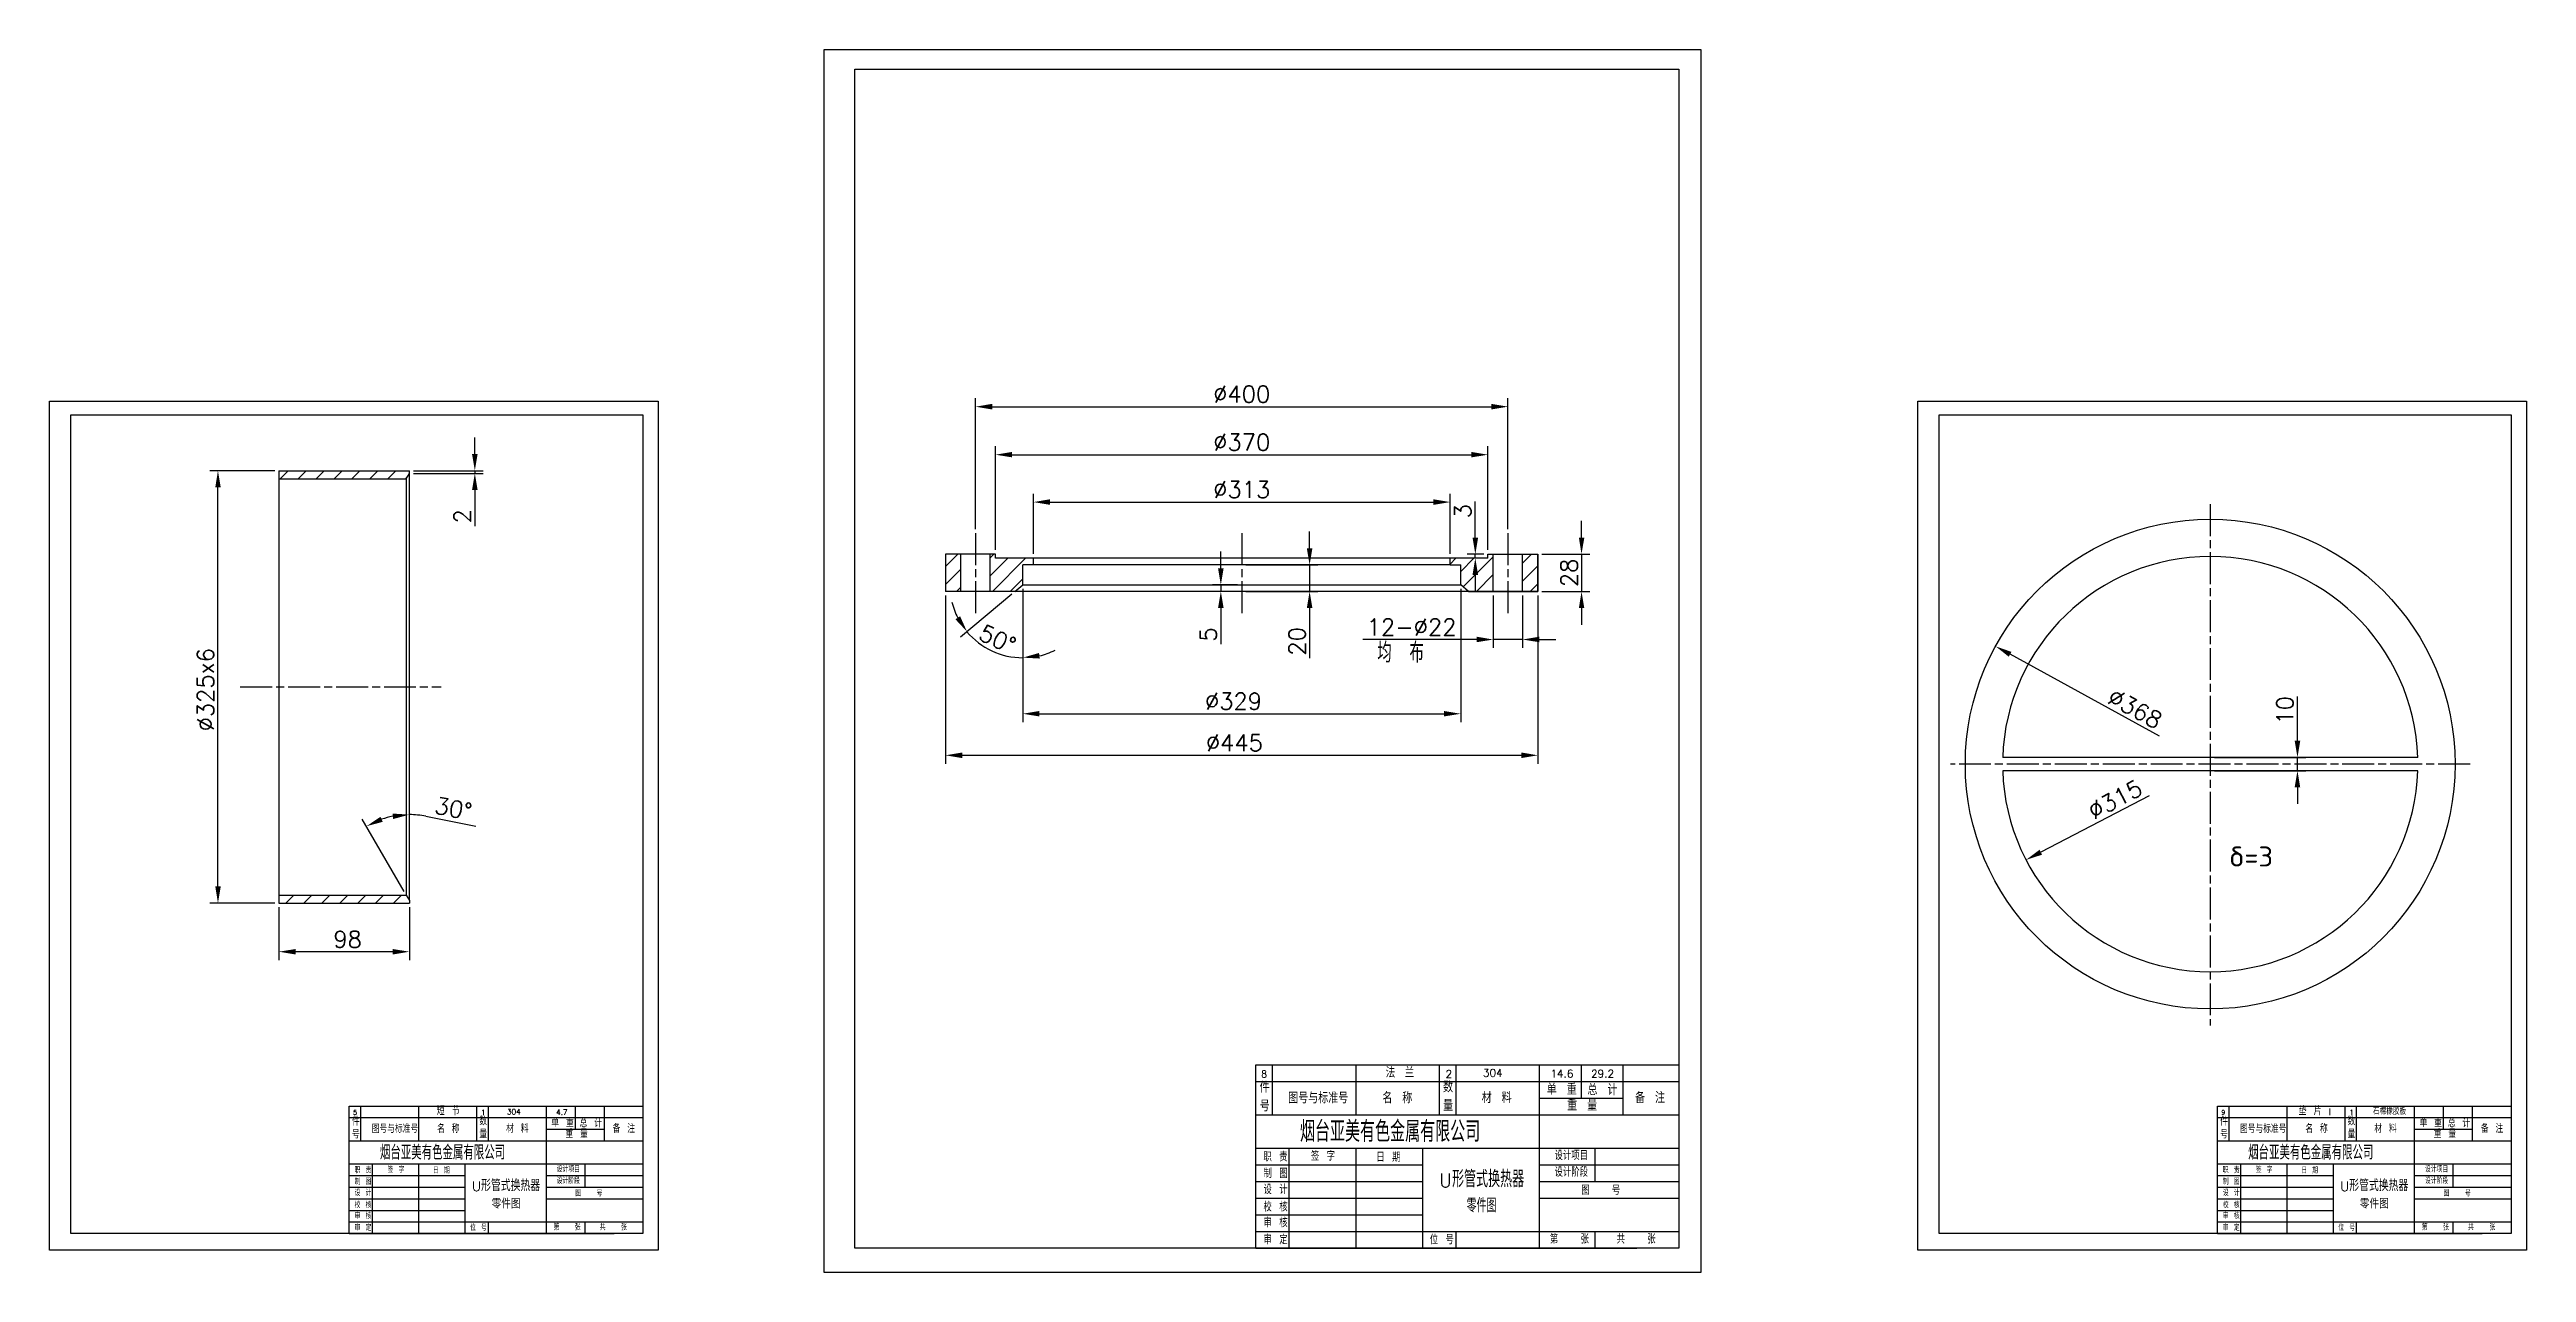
# Model space of a CAD drawing. Header units: millimetres. Extents: x 2215 to 13516, y 3399 to 7964.
# Drawn here: x 6019 to 7880, y 3399 to 4318 of the extents above; entities that cross this region are included whole.
import ezdxf

# ---------------------------------------------------------------- set-up
doc = ezdxf.new("R2010")
doc.units = ezdxf.units.MM
doc.linetypes.add('ACAD_ISO08W100', pattern=[36, 24, -3, 6, -3])
for name, color, linetype in [('中心线', 1, 'ACAD_ISO08W100'), ('实线', 6, 'Continuous'), ('文本', 4, 'Continuous'), ('标注', 3, 'Continuous')]:
    doc.layers.add(name, color=color, linetype=linetype)
doc.styles.get("Standard").update_dxf_attribs({"font": 'txt', "bigfont": 'gbcbig.shx'})
doc.dimstyles.new('ISO-25', dxfattribs={"dimtxt": 2.5, "dimasz": 2.5, "dimexe": 1.25, "dimexo": 0.625, "dimtad": 1, "dimtxsty": 'Standard', "dimcen": 2.5, "dimadec": 0, "dimazin": 0, "dimtfac": 1, "dimtmove": 0, "dimatfit": 3, "dimfxl": 0, "dimarcsym": 0})

# ---------------------------------------------------------------- blocks, each defined once
blk = doc.blocks.new('*D61')
at = {"layer": 'Defpoints', "color": 0}
for p in [(6145.2, 4001.6), (6191, 4001.6), (6191, 3676.6)]:
    blk.add_point(p, dxfattribs=at)
at = {"layer": '标注', "color": 3, "lineweight": -2}
for p, q in [((6187.9, 4001.6), (6139, 4001.6)), ((6145.2, 3689.1), (6145.2, 3989.1)), ((6187.9, 3676.6), (6139, 3676.6))]:
    blk.add_line(p, q, dxfattribs=at)
at = {"layer": '标注', "color": 3}
for points in [[(6143.2, 3989.1), (6147.3, 3989.1), (6145.2, 4001.6)], [(6143.2, 3689.1), (6147.3, 3689.1), (6145.2, 3676.6)]]:
    blk.add_solid(points, dxfattribs=at)
at = {"layer": '标注', "color": 4, "insert": (6135.9, 3837), "char_height": 12.5, "attachment_point": 5, "rotation": 90}
blk.add_mtext('%%c325x6', dxfattribs=at)
blk = doc.blocks.new('*D62')
at = {"layer": 'Defpoints', "color": 0}
for p in [(6191, 3676.6), (6289, 3676.6), (6191, 3640.1)]:
    blk.add_point(p, dxfattribs=at)
at = {"layer": '标注', "color": 3, "lineweight": -2}
for p, q in [((6191, 3673.5), (6191, 3633.8)), ((6289, 3673.5), (6289, 3633.8)), ((6276.5, 3640.1), (6203.5, 3640.1))]:
    blk.add_line(p, q, dxfattribs=at)
at = {"layer": '标注', "color": 3}
for points in [[(6203.5, 3642.1), (6203.5, 3638), (6191, 3640.1)], [(6276.5, 3642.1), (6276.5, 3638), (6289, 3640.1)]]:
    blk.add_solid(points, dxfattribs=at)
at = {"layer": '标注', "color": 4, "insert": (6242.6, 3649.4), "char_height": 12.5, "attachment_point": 5}
blk.add_mtext('98', dxfattribs=at)
blk = doc.blocks.new('*D63')
at = {"layer": 'Defpoints', "color": 0}
for p in [(6289, 4001.6), (6289, 3999.6), (6338.2, 3999.6)]:
    blk.add_point(p, dxfattribs=at)
at = {"layer": '标注', "color": 3, "lineweight": -2}
for p, q in [((6338.2, 4014.1), (6338.2, 4026.6)), ((6292.1, 4001.6), (6344.5, 4001.6)), ((6338.2, 4001.6), (6338.2, 3999.6)), ((6292.1, 3999.6), (6344.5, 3999.6)), ((6338.2, 3987.1), (6338.2, 3960))]:
    blk.add_line(p, q, dxfattribs=at)
at = {"layer": '标注', "color": 3}
for points in [[(6336.1, 4014.1), (6340.3, 4014.1), (6338.2, 4001.6)], [(6336.1, 3987.1), (6340.3, 3987.1), (6338.2, 3999.6)]]:
    blk.add_solid(points, dxfattribs=at)
at = {"layer": '标注', "color": 4, "insert": (6328.8, 3967.3), "char_height": 12.5, "attachment_point": 5, "rotation": 90}
blk.add_mtext('2', dxfattribs=at)
blk = doc.blocks.new('*D64')
at = {"layer": 'Defpoints', "color": 0}
for p in [(6289, 3999.6), (6267, 3739.2), (6286.7, 3682.6), (6289, 3678.6), (6289, 3678.6)]:
    blk.add_point(p, dxfattribs=at)
at = {"layer": '标注', "color": 3, "lineweight": -2}
for p, q in [((6301.5, 3741.9), (6339, 3734.5)), ((6285.1, 3685.3), (6253.6, 3739.8))]:
    blk.add_line(p, q, dxfattribs=at)
for start, end in [(101.1229, 108.8771), (78.8771, 90)]:
    blk.add_arc((6289, 3678.6), 64.5, start, end, dxfattribs=at)
at = {"layer": '标注', "color": 3}
for points in [[(6269, 3737.7), (6267.3, 3741.5), (6256.8, 3734.4)], [(6276.4, 3743.9), (6276.8, 3739.8), (6289, 3743.1)]]:
    blk.add_solid(points, dxfattribs=at)
at = {"layer": '标注', "color": 4, "insert": (6322.1, 3747.7), "char_height": 12.5, "attachment_point": 5, "rotation": 348.8771}
blk.add_mtext('30°', dxfattribs=at)
blk = doc.blocks.new('*D65')
at = {"layer": 'Defpoints', "color": 0}
for p in [(7070.9, 3978), (6757.9, 3935.8), (7070.9, 3935.8)]:
    blk.add_point(p, dxfattribs=at)
at = {"layer": '标注', "color": 3, "lineweight": -2}
for p, q in [((6757.9, 3939), (6757.9, 3984.3)), ((7070.9, 3939), (7070.9, 3984.3)), ((6770.4, 3978), (7058.4, 3978))]:
    blk.add_line(p, q, dxfattribs=at)
at = {"layer": '标注', "color": 3}
for points in [[(6770.4, 3980.1), (6770.4, 3975.9), (6757.9, 3978)], [(7058.4, 3980.1), (7058.4, 3975.9), (7070.9, 3978)]]:
    blk.add_solid(points, dxfattribs=at)
at = {"layer": '标注', "color": 4, "insert": (6914.4, 3987.4), "char_height": 12.5, "attachment_point": 5}
blk.add_mtext('%%c313', dxfattribs=at)
blk = doc.blocks.new('*D66')
at = {"layer": 'Defpoints', "color": 0}
for p in [(7099.4, 4013.6), (6729.4, 3938.8), (7099.4, 3938.8)]:
    blk.add_point(p, dxfattribs=at)
at = {"layer": '标注', "color": 3, "lineweight": -2}
for p, q in [((6729.4, 3942), (6729.4, 4019.9)), ((7099.4, 3942), (7099.4, 4019.9)), ((6741.9, 4013.6), (7086.9, 4013.6))]:
    blk.add_line(p, q, dxfattribs=at)
at = {"layer": '标注', "color": 3}
for points in [[(6741.9, 4015.7), (6741.9, 4011.6), (6729.4, 4013.6)], [(7086.9, 4015.7), (7086.9, 4011.6), (7099.4, 4013.6)]]:
    blk.add_solid(points, dxfattribs=at)
at = {"layer": '标注', "color": 4, "insert": (6914.4, 4023), "char_height": 12.5, "attachment_point": 5}
blk.add_mtext('%%c370', dxfattribs=at)
blk = doc.blocks.new('*D67')
at = {"layer": 'Defpoints', "color": 0}
for p in [(7089.9, 3938.8), (7099.4, 3938.8), (7099.4, 3935.8)]:
    blk.add_point(p, dxfattribs=at)
at = {"layer": '标注', "color": 3, "lineweight": -2}
for p, q in [((7089.9, 3951.3), (7089.9, 3978.4)), ((7096.3, 3938.8), (7083.7, 3938.8)), ((7096.3, 3935.8), (7083.7, 3935.8)), ((7089.9, 3935.8), (7089.9, 3938.8)), ((7089.9, 3923.3), (7089.9, 3910.8))]:
    blk.add_line(p, q, dxfattribs=at)
at = {"layer": '标注', "color": 3}
for points in [[(7087.8, 3951.3), (7092, 3951.3), (7089.9, 3938.8)], [(7087.8, 3923.3), (7092, 3923.3), (7089.9, 3935.8)]]:
    blk.add_solid(points, dxfattribs=at)
at = {"layer": '标注', "color": 4, "insert": (7080.5, 3971.1), "char_height": 12.5, "attachment_point": 5, "rotation": 90}
blk.add_mtext('3', dxfattribs=at)
blk = doc.blocks.new('*D68')
at = {"layer": 'Defpoints', "color": 0}
for p in [(6898.7, 3910.8), (6914.4, 3915.8), (6914.4, 3910.8)]:
    blk.add_point(p, dxfattribs=at)
at = {"layer": '标注', "color": 3, "lineweight": -2}
for p, q in [((6898.7, 3928.3), (6898.7, 3940.8)), ((6911.3, 3915.8), (6892.5, 3915.8)), ((6911.3, 3910.8), (6892.5, 3910.8)), ((6898.7, 3915.8), (6898.7, 3910.8)), ((6898.7, 3898.3), (6898.7, 3871.2))]:
    blk.add_line(p, q, dxfattribs=at)
at = {"layer": '标注', "color": 3}
for points in [[(6896.6, 3928.3), (6900.8, 3928.3), (6898.7, 3915.8)], [(6896.6, 3898.3), (6900.8, 3898.3), (6898.7, 3910.8)]]:
    blk.add_solid(points, dxfattribs=at)
at = {"layer": '标注', "color": 4, "insert": (6889.3, 3878.5), "char_height": 12.5, "attachment_point": 5, "rotation": 90}
blk.add_mtext('5', dxfattribs=at)
blk = doc.blocks.new('*D69')
at = {"layer": 'Defpoints', "color": 0}
for p in [(6914.4, 3930.8), (6914.4, 3910.8), (6965.4, 3910.8)]:
    blk.add_point(p, dxfattribs=at)
at = {"layer": '标注', "color": 3, "lineweight": -2}
for p, q in [((6965.4, 3943.3), (6965.4, 3955.8)), ((6917.5, 3930.8), (6971.6, 3930.8)), ((6965.4, 3930.8), (6965.4, 3910.8)), ((6917.5, 3910.8), (6971.6, 3910.8)), ((6965.4, 3898.3), (6965.4, 3860.8))]:
    blk.add_line(p, q, dxfattribs=at)
at = {"layer": '标注', "color": 3}
for points in [[(6963.3, 3943.3), (6967.5, 3943.3), (6965.4, 3930.8)], [(6963.3, 3898.3), (6967.5, 3898.3), (6965.4, 3910.8)]]:
    blk.add_solid(points, dxfattribs=at)
at = {"layer": '标注', "color": 4, "insert": (6956, 3873.3), "char_height": 12.5, "attachment_point": 5, "rotation": 90}
blk.add_mtext('20', dxfattribs=at)
blk = doc.blocks.new('*D70')
at = {"layer": 'Defpoints', "color": 0}
for p in [(7136.9, 3938.8), (7136.9, 3910.8), (7169.7, 3910.8)]:
    blk.add_point(p, dxfattribs=at)
at = {"layer": '标注', "color": 3, "lineweight": -2}
for p, q in [((7169.7, 3951.3), (7169.7, 3963.8)), ((7140, 3938.8), (7176, 3938.8)), ((7169.7, 3938.8), (7169.7, 3910.8)), ((7140, 3910.8), (7176, 3910.8)), ((7169.7, 3898.3), (7169.7, 3885.8))]:
    blk.add_line(p, q, dxfattribs=at)
at = {"layer": '标注', "color": 3}
for points in [[(7167.7, 3951.3), (7171.8, 3951.3), (7169.7, 3938.8)], [(7167.7, 3898.3), (7171.8, 3898.3), (7169.7, 3910.8)]]:
    blk.add_solid(points, dxfattribs=at)
at = {"layer": '标注', "color": 4, "insert": (7160.4, 3924.8), "char_height": 12.5, "attachment_point": 5, "rotation": 90}
blk.add_mtext('28', dxfattribs=at)
blk = doc.blocks.new('*D71')
at = {"layer": 'Defpoints', "color": 0}
for p in [(6749.9, 3930.8), (6744, 3910.8), (6749.9, 3915.8), (6749.9, 3915.8), (6719.8, 3870.1)]:
    blk.add_point(p, dxfattribs=at)
at = {"layer": '标注', "color": 3, "lineweight": -2}
for p, q in [((6741.6, 3908.8), (6703.2, 3876.6)), ((6749.9, 3912.7), (6749.9, 3854.8))]:
    blk.add_line(p, q, dxfattribs=at)
for start, end in [(193.7912, 206.8956), (220, 270), (283.1044, 296.2088)]:
    blk.add_arc((6749.9, 3915.8), 54.8, start, end, dxfattribs=at)
at = {"layer": '标注', "color": 3}
for points in [[(6702.8, 3892.2), (6699.3, 3889.9), (6708, 3880.6)], [(6762.6, 3860.4), (6762.1, 3864.6), (6749.9, 3861.1)]]:
    blk.add_solid(points, dxfattribs=at)
at = {"layer": '标注', "color": 4, "insert": (6730.9, 3875), "char_height": 12.5, "attachment_point": 5, "rotation": 335}
blk.add_mtext('50°', dxfattribs=at)
blk = doc.blocks.new('*D72')
at = {"layer": 'Defpoints', "color": 0}
for p in [(7114.4, 4049.7), (6714.4, 3954.5), (7114.4, 3954.5)]:
    blk.add_point(p, dxfattribs=at)
at = {"layer": '标注', "color": 3, "lineweight": -2}
for p, q in [((6714.4, 3957.6), (6714.4, 4056)), ((6726.9, 4049.7), (7101.9, 4049.7)), ((7114.4, 3957.6), (7114.4, 4056))]:
    blk.add_line(p, q, dxfattribs=at)
at = {"layer": '标注', "color": 3}
for points in [[(6726.9, 4051.8), (6726.9, 4047.6), (6714.4, 4049.7)], [(7101.9, 4051.8), (7101.9, 4047.6), (7114.4, 4049.7)]]:
    blk.add_solid(points, dxfattribs=at)
at = {"layer": '标注', "color": 4, "insert": (6914.4, 4059.1), "char_height": 12.5, "attachment_point": 5}
blk.add_mtext('%%c400', dxfattribs=at)
blk = doc.blocks.new('*D73')
at = {"layer": 'Defpoints', "color": 0}
for p in [(6691.9, 3910.8), (7136.9, 3910.8), (7136.9, 3787.7)]:
    blk.add_point(p, dxfattribs=at)
at = {"layer": '标注', "color": 3, "lineweight": -2}
for p, q in [((6691.9, 3907.7), (6691.9, 3781.4)), ((7136.9, 3907.7), (7136.9, 3781.4)), ((6704.4, 3787.7), (7124.4, 3787.7))]:
    blk.add_line(p, q, dxfattribs=at)
at = {"layer": '标注', "color": 3}
for points in [[(6704.4, 3789.8), (6704.4, 3785.6), (6691.9, 3787.7)], [(7124.4, 3789.8), (7124.4, 3785.6), (7136.9, 3787.7)]]:
    blk.add_solid(points, dxfattribs=at)
at = {"layer": '标注', "color": 4, "insert": (6908.9, 3797.1), "char_height": 12.5, "attachment_point": 5}
blk.add_mtext('%%c445', dxfattribs=at)
blk = doc.blocks.new('*D74')
at = {"layer": 'Defpoints', "color": 0}
for p in [(7103.4, 3910.8), (7125.4, 3910.8), (7103.4, 3874.7)]:
    blk.add_point(p, dxfattribs=at)
at = {"layer": '标注', "color": 3, "lineweight": -2}
for p, q in [((7103.4, 3907.7), (7103.4, 3868.5)), ((7125.4, 3907.7), (7125.4, 3868.5)), ((7090.9, 3874.7), (7005.5, 3874.7)), ((7125.4, 3874.7), (7103.4, 3874.7)), ((7137.9, 3874.7), (7150.4, 3874.7))]:
    blk.add_line(p, q, dxfattribs=at)
at = {"layer": '标注', "color": 3}
for points in [[(7090.9, 3876.8), (7090.9, 3872.7), (7103.4, 3874.7)], [(7137.9, 3876.8), (7137.9, 3872.7), (7125.4, 3874.7)]]:
    blk.add_solid(points, dxfattribs=at)
at = {"layer": '标注', "color": 4, "insert": (7042, 3884.1), "char_height": 12.5, "attachment_point": 5}
blk.add_mtext('12-%%C22', dxfattribs=at)
blk = doc.blocks.new('*D75')
at = {"layer": 'Defpoints', "color": 0}
for p in [(6749.9, 3915.8), (7078.9, 3915.8), (7078.9, 3818.9)]:
    blk.add_point(p, dxfattribs=at)
at = {"layer": '标注', "color": 3, "lineweight": -2}
for p, q in [((6749.9, 3912.7), (6749.9, 3812.7)), ((7078.9, 3912.7), (7078.9, 3812.7)), ((6762.4, 3818.9), (7066.4, 3818.9))]:
    blk.add_line(p, q, dxfattribs=at)
at = {"layer": '标注', "color": 3}
for points in [[(6762.4, 3821), (6762.4, 3816.9), (6749.9, 3818.9)], [(7066.4, 3821), (7066.4, 3816.9), (7078.9, 3818.9)]]:
    blk.add_solid(points, dxfattribs=at)
at = {"layer": '标注', "color": 4, "insert": (6908.2, 3828.3), "char_height": 12.5, "attachment_point": 5}
blk.add_mtext('%%c329', dxfattribs=at)
blk = doc.blocks.new('*D76')
at = {"layer": 'Defpoints', "color": 0}
for p in [(7780.5, 3853), (7503.7, 3709.1)]:
    blk.add_point(p, dxfattribs=at)
at = {"layer": '标注', "color": 3, "lineweight": -2}
blk.add_line((7596.2, 3757.2), (7514.8, 3714.9), dxfattribs=at)
at = {"layer": '标注', "color": 3}
blk.add_solid([(7513.8, 3716.7), (7515.7, 3713), (7503.7, 3709.1)], dxfattribs=at)
at = {"layer": '标注', "color": 4, "insert": (7570.6, 3754.5), "char_height": 12.5, "attachment_point": 5, "rotation": 27.4755}
blk.add_mtext('%%c315', dxfattribs=at)
blk = doc.blocks.new('*D77')
at = {"layer": 'Defpoints', "color": 0}
for p in [(7480.8, 3869.6), (7803.3, 3692.5)]:
    blk.add_point(p, dxfattribs=at)
at = {"layer": '标注', "color": 3, "lineweight": -2}
blk.add_line((7603.9, 3802), (7491.7, 3863.6), dxfattribs=at)
at = {"layer": '标注', "color": 3}
blk.add_solid([(7492.7, 3865.4), (7490.7, 3861.8), (7480.8, 3869.6)], dxfattribs=at)
at = {"layer": '标注', "color": 4, "insert": (7585.6, 3822.8), "char_height": 12.5, "attachment_point": 5, "rotation": 331.2284}
blk.add_mtext('∅368', dxfattribs=at)
blk = doc.blocks.new('*D78')
at = {"layer": 'Defpoints', "color": 0}
for p in [(7642.1, 3786.1), (7707.6, 3786.1), (7642.1, 3776.1)]:
    blk.add_point(p, dxfattribs=at)
at = {"layer": '标注', "color": 3, "lineweight": -2}
for p, q in [((7707.6, 3798.6), (7707.6, 3831.9)), ((7645.2, 3786.1), (7713.8, 3786.1)), ((7707.6, 3776.1), (7707.6, 3786.1)), ((7645.2, 3776.1), (7713.8, 3776.1)), ((7707.6, 3763.6), (7707.6, 3751.1))]:
    blk.add_line(p, q, dxfattribs=at)
at = {"layer": '标注', "color": 3}
for points in [[(7705.5, 3798.6), (7709.7, 3798.6), (7707.6, 3786.1)], [(7705.5, 3763.6), (7709.7, 3763.6), (7707.6, 3776.1)]]:
    blk.add_solid(points, dxfattribs=at)
at = {"layer": '标注', "color": 4, "insert": (7698.2, 3821.5), "char_height": 12.5, "attachment_point": 5, "rotation": 90}
blk.add_mtext('10', dxfattribs=at)

msp = doc.modelspace()

# ---------------------------------------------------------------- hatches: boundary and pattern name
at = {"layer": '实线'}
h = msp.add_hatch(dxfattribs=at)
h.set_pattern_fill('ANSI31', color=256, scale=3, style=0)
h.set_pattern_definition([(45, (-400.946, 123.624), (-6.735192, 6.735192), [])])
h.paths.add_polyline_path([(6289.009, 3999.585), (6289.009, 4001.585), (6191.009, 4001.585), (6191.009, 3995.585), (6286.7, 3995.585)])
h.paths.add_polyline_path([(6286.7, 3682.585), (6191.009, 3682.585), (6191.009, 3676.585), (6289.009, 3676.585), (6289.009, 3678.585)])
h = msp.add_hatch(dxfattribs=at)
h.set_pattern_fill('ANSI31', color=256, scale=3, style=0)
h.set_pattern_definition([(45, (-415.079, 28.535), (-6.735192, 6.735192), [])])
h.paths.add_polyline_path([(6703.416, 3938.829), (6691.916, 3938.829), (6691.916, 3910.829), (6703.416, 3910.829)])
h.paths.add_polyline_path([(6749.916, 3930.829), (6757.916, 3930.829), (6757.916, 3935.829), (6729.416, 3935.829), (6729.416, 3938.829), (6725.416, 3938.829), (6725.416, 3910.829), (6743.957, 3910.829), (6749.916, 3915.829)])
h.paths.add_polyline_path([(7078.916, 3915.829), (7084.874, 3910.829), (7103.416, 3910.829), (7103.416, 3938.829), (7099.416, 3938.829), (7099.416, 3935.829), (7070.916, 3935.829), (7070.916, 3930.829), (7078.916, 3930.829)])
h.paths.add_polyline_path([(7125.416, 3910.829), (7136.916, 3910.829), (7136.916, 3938.829), (7125.416, 3938.829)])

# ---------------------------------------------------------------- linework, layer by layer
at = {"layer": '中心线'}
for p, q in [((7642.065, 3976.314), (7642.065, 3584.676)), ((6714.416, 3954.522), (6714.416, 3894.579)), ((6914.416, 3954.522), (6914.416, 3894.579)), ((7114.416, 3954.522), (7114.416, 3894.579)), ((6161.981, 3839.085), (6312.784, 3839.085)), ((7837.313, 3781.066), (7446.816, 3781.066))]:
    msp.add_line(p, q, dxfattribs=at)
at = {"layer": '实线'}
for p, q in [((6191.009, 4001.585), (6289.009, 4001.585)), ((6191.009, 4001.585), (6191.009, 3676.585)), ((6289.009, 3999.585), (6289.009, 4001.585)), ((6191.009, 3995.585), (6286.7, 3995.585)), ((6286.7, 3995.585), (6289.009, 3999.585)), ((6286.7, 3995.585), (6286.7, 3682.585)), ((6289.009, 3678.585), (6289.009, 3999.585)), ((6691.916, 3938.829), (6691.916, 3910.829)), ((6729.416, 3938.829), (6691.916, 3938.829)), ((6703.416, 3910.829), (6703.416, 3938.829)), ((6725.416, 3910.829), (6725.416, 3938.829)), ((6729.416, 3935.829), (6729.416, 3938.829)), ((7099.416, 3935.829), (6729.416, 3935.829)), ((6749.916, 3915.829), (6749.916, 3930.829)), ((7070.916, 3930.829), (6749.916, 3930.829)), ((6757.916, 3930.829), (6757.916, 3935.829)), ((7070.916, 3930.829), (7070.916, 3935.829)), ((7070.916, 3930.829), (7078.916, 3930.829)), ((7078.916, 3915.829), (7078.916, 3930.829)), ((7099.416, 3935.829), (7099.416, 3938.829)), ((7099.416, 3935.829), (7099.416, 3938.829)), ((7099.416, 3938.829), (7136.916, 3938.829)), ((7099.416, 3935.829), (7099.416, 3938.829)), ((7103.416, 3910.829), (7103.416, 3938.829)), ((7125.416, 3910.829), (7125.416, 3938.829)), ((7136.916, 3910.829), (7136.916, 3938.829)), ((7136.916, 3938.829), (7136.916, 3910.829)), ((6743.957, 3910.829), (6691.916, 3910.829)), ((6743.957, 3910.829), (6749.916, 3915.829)), ((7084.874, 3910.829), (6743.957, 3910.829)), ((6749.916, 3915.829), (7078.916, 3915.829)), ((7084.874, 3910.829), (7078.916, 3915.829)), ((7136.916, 3910.829), (7084.874, 3910.829)), ((7084.874, 3910.829), (7136.916, 3910.829)), ((7797.985, 3786.066), (7486.145, 3786.066)), ((7797.985, 3776.066), (7486.145, 3776.066)), ((6191.009, 3682.585), (6286.7, 3682.585)), ((6191.009, 3676.585), (6289.009, 3676.585)), ((6286.7, 3682.585), (6289.009, 3678.585)), ((6289.009, 3678.585), (6289.009, 3676.585))]:
    msp.add_line(p, q, dxfattribs=at)
msp.add_circle((7642.065, 3781.066), 184, dxfattribs=at)
for start, end in [(1.836718, 178.163282), (181.836718, 358.163282)]:
    msp.add_arc((7642.065, 3781.066), 156, start, end, dxfattribs=at)
at = {"layer": '标注'}
for p, q in [((6925.018, 3417.179), (6925.018, 3555.131)), ((6925.018, 3555.131), (7242.727, 3555.131)), ((6925.018, 3555.131), (7242.727, 3555.131)), ((6937.559, 3517.508), (6937.559, 3555.131)), ((7000.265, 3517.508), (7000.265, 3555.131)), ((7062.971, 3517.508), (7062.971, 3555.131)), ((7075.512, 3517.508), (7075.512, 3555.131)), ((7138.217, 3492.425), (7138.217, 3555.131)), ((7169.57, 3530.049), (7169.57, 3555.131)), ((7200.923, 3517.508), (7200.923, 3555.131)), ((6925.018, 3542.59), (7242.727, 3542.59)), ((6243.906, 3428.296), (6243.906, 3524.096)), ((6243.906, 3524.096), (6464.537, 3524.096)), ((6243.906, 3524.096), (6464.537, 3524.096)), ((6252.615, 3497.969), (6252.615, 3524.096)), ((6296.161, 3497.969), (6296.161, 3524.096)), ((6339.706, 3497.969), (6339.706, 3524.096)), ((6348.415, 3497.969), (6348.415, 3524.096)), ((6391.961, 3480.551), (6391.961, 3524.096)), ((6413.734, 3506.678), (6413.734, 3524.096)), ((6435.506, 3497.969), (6435.506, 3524.096)), ((6925.018, 3517.508), (7242.727, 3517.508)), ((7138.217, 3530.049), (7200.923, 3530.049)), ((7647.56, 3428.296), (7647.56, 3524.096)), ((7647.56, 3524.096), (7868.191, 3524.096)), ((7647.56, 3524.096), (7868.191, 3524.096)), ((7656.269, 3497.969), (7656.269, 3524.096)), ((7699.814, 3497.969), (7699.814, 3524.096)), ((7743.36, 3497.969), (7743.36, 3524.096)), ((7752.069, 3497.969), (7752.069, 3524.096)), ((7795.615, 3480.551), (7795.615, 3524.096)), ((7817.388, 3506.678), (7817.388, 3524.096)), ((7839.16, 3497.969), (7839.16, 3524.096)), ((6243.906, 3515.387), (6464.537, 3515.387)), ((6391.961, 3506.678), (6435.506, 3506.678)), ((7647.56, 3515.387), (7868.191, 3515.387)), ((7795.615, 3506.678), (7839.16, 3506.678)), ((6243.906, 3497.969), (6464.537, 3497.969)), ((6243.906, 3428.296), (6243.906, 3480.551)), ((6243.906, 3428.296), (6243.906, 3480.551)), ((6243.906, 3480.551), (6464.537, 3480.551)), ((6261.324, 3428.296), (6261.324, 3480.551)), ((6296.161, 3428.296), (6296.161, 3480.551)), ((6330.997, 3428.296), (6330.997, 3480.551)), ((6391.961, 3428.296), (6391.961, 3480.551)), ((6420.991, 3463.133), (6420.991, 3480.551)), ((6925.018, 3417.179), (6925.018, 3492.425)), ((6925.018, 3417.179), (6925.018, 3492.425)), ((6925.018, 3492.425), (7242.727, 3492.425)), ((6950.1, 3417.179), (6950.1, 3492.425)), ((7000.265, 3417.179), (7000.265, 3492.425)), ((7050.43, 3417.179), (7050.43, 3492.425)), ((7138.217, 3417.179), (7138.217, 3492.425)), ((7180.021, 3467.343), (7180.021, 3492.425)), ((7647.56, 3497.969), (7868.191, 3497.969)), ((7647.56, 3428.296), (7647.56, 3480.551)), ((7647.56, 3428.296), (7647.56, 3480.551)), ((7647.56, 3480.551), (7868.191, 3480.551)), ((7664.978, 3428.296), (7664.978, 3480.551)), ((7699.814, 3428.296), (7699.814, 3480.551)), ((7734.651, 3428.296), (7734.651, 3480.551)), ((7795.615, 3428.296), (7795.615, 3480.551)), ((7824.645, 3463.133), (7824.645, 3480.551)), ((6243.906, 3471.842), (6330.997, 3471.842)), ((6243.906, 3463.133), (6330.997, 3463.133)), ((6391.961, 3471.842), (6464.537, 3471.842)), ((6391.961, 3463.133), (6464.537, 3463.133)), ((6925.018, 3479.884), (7050.43, 3479.884)), ((6925.018, 3467.343), (7050.43, 3467.343)), ((7138.217, 3479.884), (7242.727, 3479.884)), ((7138.217, 3467.343), (7242.727, 3467.343)), ((7647.56, 3471.842), (7734.651, 3471.842)), ((7647.56, 3463.133), (7734.651, 3463.133)), ((7795.615, 3471.842), (7868.191, 3471.842)), ((7795.615, 3463.133), (7868.191, 3463.133)), ((6243.906, 3454.424), (6330.997, 3454.424)), ((6243.906, 3445.714), (6330.997, 3445.714)), ((6391.961, 3454.424), (6464.537, 3454.424)), ((6925.018, 3454.802), (7050.43, 3454.802)), ((7138.217, 3454.802), (7242.727, 3454.802)), ((7647.56, 3454.424), (7734.651, 3454.424)), ((7647.56, 3445.714), (7734.651, 3445.714)), ((7795.615, 3454.424), (7868.191, 3454.424)), ((6243.906, 3437.005), (6464.537, 3437.005)), ((6243.906, 3428.296), (6442.764, 3428.296)), ((6348.415, 3428.296), (6348.415, 3437.005)), ((6420.991, 3428.296), (6420.991, 3437.005)), ((6925.018, 3442.261), (7050.43, 3442.261)), ((6925.018, 3429.72), (7242.727, 3429.72)), ((7075.512, 3417.179), (7075.512, 3429.72)), ((7180.021, 3417.179), (7180.021, 3429.72)), ((7647.56, 3437.005), (7868.191, 3437.005)), ((7647.56, 3428.296), (7846.418, 3428.296)), ((7752.069, 3428.296), (7752.069, 3437.005)), ((7824.645, 3428.296), (7824.645, 3437.005)), ((6925.018, 3417.179), (7211.374, 3417.179))]:
    msp.add_line(p, q, dxfattribs=at)
for points in [[(6600.672, 4318.108), (7259.241, 4318.108), (7259.241, 3399.021), (6600.672, 3399.021)], [(6623.792, 4303.252), (7242.727, 4303.252), (7242.727, 3417.179), (6623.792, 3417.179)], [(6018.665, 4053.942), (6476.005, 4053.942), (6476.005, 3415.687), (6018.665, 3415.687)], [(6034.721, 4043.625), (6464.537, 4043.625), (6464.537, 3428.296), (6034.721, 3428.296)], [(7422.319, 4053.942), (7879.659, 4053.942), (7879.659, 3415.687), (7422.319, 3415.687)], [(7438.375, 4043.625), (7868.191, 4043.625), (7868.191, 3428.296), (7438.375, 3428.296)]]:
    msp.add_lwpolyline(points, close=True, dxfattribs=at)

# ---------------------------------------------------------------- texts
at = {"layer": '文本'}
for s, insert, char_height, width, attachment_point in [('均 布', (7016.232, 3872.451), 15, 59.49103, 1), ('件\\P号', (6927.884, 3542.425), 8.361, 11.45025, 1), ('8', (6928.996, 3550.849), 5.225, 16.81669, 1), ('法 兰', (7022.534, 3553.387), 8, 260.80086, 1), ('数\\P量', (7065.658, 3542.721), 8.361, 11.45025, 1), ('2', (7067.597, 3551.032), 5.76, 30.789, 1), ('304', (7095.609, 3551.905), 5.76, 129.49487, 1), ('单 重', (7143.585, 3540.905), 8.3608, 85.66708, 1), ('14.6', (7146.342, 3551.289), 5.76, 119.53372, 1), ('总 计', (7174.187, 3540.573), 8.3608, 85.66708, 1), ('29.2', (7176.865, 3551.289), 5.76, 119.53372, 1), ('5', (6246.668, 3521.123), 3.629, 11.67825, 1), ('短 节', (6309.508, 3523.284), 6, 181.11171, 1), ('1', (6342.919, 3521.25), 4, 21.38125, 1), ('304', (6362.371, 3521.856), 4, 89.92699, 1), ('4.7', (6399.251, 3521.428), 4, 83.00953, 1), ('图号与标准号', (6949.313, 3534.424), 8.3608, 60.88768, 1), ('名 称', (7020.049, 3534.489), 8.3608, 85.66708, 1), ('材 料', (7094.687, 3534.633), 8.3608, 85.66708, 1), ('重 量', (7158.886, 3528.936), 8.3608, 85.66708, 1), ('备 注', (7209.907, 3534.633), 8.3608, 85.66708, 1), ('9', (7650.322, 3521.123), 3.629, 11.67825, 1), ('垫 片 {\\H0.8333x;I}', (7708.382, 3523.284), 6, 181.11171, 1), ('1', (7746.573, 3521.25), 4, 21.38125, 1), ('石棉橡胶板', (7764.283, 3522.599), 5, 89.92699, 1), ('件\\P号', (6245.896, 3515.273), 5.806, 7.95157, 1), ('图号与标准号', (6260.777, 3509.717), 5.8061, 42.28311, 1), ('名 称', (6309.9, 3509.761), 5.8061, 59.49103, 1), ('数\\P量', (6341.572, 3515.479), 5.806, 7.95157, 1), ('材 料', (6361.731, 3509.862), 5.8061, 59.49103, 1), ('单 重', (6395.688, 3514.217), 5.8061, 59.49103, 1), ('重 量', (6406.314, 3505.905), 5.8061, 59.49103, 1), ('总 计', (6416.939, 3513.986), 5.8061, 59.49103, 1), ('备 注', (6441.745, 3509.862), 5.8061, 59.49103, 1), ('烟台亚美有色金属有限公司', (6958.148, 3512.851), 15.67642, 213.19926, 1), ('件\\P号', (7649.55, 3515.273), 5.806, 7.95157, 1), ('图号与标准号', (7664.431, 3509.717), 5.8061, 42.28311, 1), ('名 称', (7713.553, 3509.761), 5.8061, 59.49103, 1), ('数\\P量', (7745.226, 3515.479), 5.806, 7.95157, 1), ('材 料', (7765.385, 3509.862), 5.8061, 59.49103, 1), ('单 重', (7799.342, 3514.217), 5.8061, 59.49103, 1), ('重 量', (7809.968, 3505.905), 5.8061, 59.49103, 1), ('总 计', (7820.593, 3513.986), 5.8061, 59.49103, 1), ('备 注', (7845.399, 3509.862), 5.8061, 59.49103, 1), ('烟台亚美有色金属有限公司', (6266.913, 3494.735), 10.8864, 148.05504, 1), ('职 责', (6930.741, 3488.828), 6.2706, 40.75469, 1), ('签 字', (6966.401, 3489.396), 6.2706, 34.03398, 1), ('日 期', (7015.512, 3488.586), 6.2706, 34.43914, 1), ('设计项目', (7149.441, 3489.876), 6.2706, 41.80378, 1), ('烟台亚美有色金属有限公司', (7670.567, 3494.735), 10.8864, 148.05504, 1), ('职 责', (6247.88, 3478.052), 4.3546, 28.30187, 1), ('制 图', (6247.88, 3469.409), 4.3546, 28.30187, 1), ('签 字', (6272.644, 3478.447), 4.3546, 23.63471, 1), ('日 期', (6306.748, 3477.885), 4.3546, 23.91607, 1), ('{\\H0.8267x;U}形管式换热器\\P{\\H0.8333x;零件图}', (6361.674, 3468.889), 8.70912, 58.39624, 2), ('设计项目', (6399.755, 3478.78), 4.3546, 29.0304, 1), ('设计阶段', (6399.755, 3470.071), 4.3546, 29.0304, 1), ('制 图', (6930.741, 3476.38), 6.2706, 40.75469, 1), ('设 计', (6930.741, 3464.253), 6.2706, 40.75469, 1), ('{\\H0.8267x;U}形管式换热器\\P{\\H0.8333x;零件图}', (7094.604, 3475.632), 12.54113, 84.09059, 2), ('设计阶段', (7149.441, 3477.335), 6.2706, 41.80378, 1), ('图   号', (7169.514, 3463.744), 6.2706, 85.66708, 1), ('职 责', (7651.534, 3478.052), 4.3546, 28.30187, 1), ('制 图', (7651.534, 3469.409), 4.3546, 28.30187, 1), ('签 字', (7676.298, 3478.447), 4.3546, 23.63471, 1), ('日 期', (7710.402, 3477.885), 4.3546, 23.91607, 1), ('{\\H0.8267x;U}形管式换热器\\P{\\H0.8333x;零件图}', (7765.328, 3468.889), 8.70912, 58.39624, 2), ('设计项目', (7803.409, 3478.78), 4.3546, 29.0304, 1), ('设计阶段', (7803.409, 3470.071), 4.3546, 29.0304, 1), ('校 核', (6247.88, 3451.899), 4.3546, 28.30187, 1), ('设 计', (6247.88, 3460.986), 4.3546, 28.30187, 1), ('审 核', (6247.88, 3443.699), 4.3546, 28.30187, 1), ('图   号', (6413.694, 3460.634), 4.3546, 59.49103, 1), ('校 核', (6930.741, 3451.167), 6.2706, 40.75469, 1), ('校 核', (7651.534, 3451.899), 4.3546, 28.30187, 1), ('设 计', (7651.534, 3460.986), 4.3546, 28.30187, 1), ('审 核', (7651.534, 3443.699), 4.3546, 28.30187, 1), ('图   号', (7817.348, 3460.634), 4.3546, 59.49103, 1), ('审 定', (6247.88, 3434.833), 4.3546, 28.30187, 1), ('位 号', (6334.622, 3434.818), 4.3546, 16.2908, 1), ('第   张', (6397.33, 3435.168), 4.3546, 59.49103, 1), ('共   张', (6432.116, 3435.168), 4.3546, 59.49103, 1), ('审 核', (6930.741, 3439.358), 6.2706, 40.75469, 1), ('审 定', (6930.741, 3426.592), 6.2706, 40.75469, 1), ('位 号', (7055.649, 3426.57), 6.2706, 23.45875, 1), ('第   张', (7145.95, 3427.074), 6.2706, 85.66708, 1), ('共   张', (7196.041, 3427.074), 6.2706, 85.66708, 1), ('审 定', (7651.534, 3434.833), 4.3546, 28.30187, 1), ('位 号', (7738.276, 3434.818), 4.3546, 16.2908, 1), ('第   张', (7800.984, 3435.168), 4.3546, 59.49103, 1), ('共   张', (7835.77, 3435.168), 4.3546, 59.49103, 1)]:
    msp.add_mtext(s, dxfattribs=dict(at, insert=insert, char_height=char_height, width=width, attachment_point=attachment_point))
at = {"layer": '标注', "insert": (7656.315, 3719.148), "char_height": 15, "width": 10.46912, "attachment_point": 1}
msp.add_mtext('{\\C4;δ=3}', dxfattribs=at)

# ---------------------------------------------------------------- dimensions: what is measured, and where the dimension line sits
at = {"layer": '标注'}
for base, p1, p2, text, picture, middle in [((7114.416, 4049.707), (6714.416, 3954.522), (7114.416, 3954.522), '%%c400', '*D72', (6914.416, 4059.082)), ((7099.416, 4013.634), (6729.416, 3938.829), (7099.416, 3938.829), '%%c370', '*D66', (6914.416, 4023.009)), ((7070.916, 3978.024), (6757.916, 3935.829), (7070.916, 3935.829), '%%c313', '*D65', (6914.416, 3987.399)), ((7103.416, 3874.737), (7125.416, 3910.829), (7103.416, 3910.829), '12-%%C22', '*D74', (7041.957, 3884.112))]:
    dim = msp.add_linear_dim(base=base, p1=p1, p2=p2, text=text, dimstyle='ISO-25', override={"dimscale": 5, "dimdsep": 46, "dimclrd": 3, "dimclre": 3, "dimclrt": 4}, dxfattribs=at)
    dim.commit()
    dim.dimension.update_dxf_attribs({"geometry": picture, "text_midpoint": middle})
for base, p1, p2, picture, middle in [((6338.217, 3999.585), (6289.009, 4001.585), (6289.009, 3999.585), '*D63', (6328.842, 3967.293)), ((7089.924, 3938.829), (7099.416, 3935.829), (7099.416, 3938.829), '*D67', (7080.549, 3971.12)), ((6965.393, 3910.829), (6914.416, 3930.829), (6914.416, 3910.829), '*D69', (6956.018, 3873.329)), ((7169.744, 3910.829), (7136.916, 3938.829), (7136.916, 3910.829), '*D70', (7160.369, 3924.829)), ((6898.72, 3910.829), (6914.416, 3915.829), (6914.416, 3910.829), '*D68', (6889.345, 3878.537)), ((7707.581, 3786.066), (7642.065, 3776.066), (7642.065, 3786.066), '*D78', (7698.206, 3821.482))]:
    dim = msp.add_linear_dim(base=base, p1=p1, p2=p2, angle=90, dimstyle='ISO-25', override={"dimscale": 5, "dimdsep": 46, "dimclrd": 3, "dimclre": 3, "dimclrt": 4}, dxfattribs=at)
    dim.commit()
    dim.dimension.update_dxf_attribs({"geometry": picture, "text_midpoint": middle})
dim = msp.add_linear_dim(base=(6145.24, 4001.585), p1=(6191.009, 3676.585), p2=(6191.009, 4001.585), angle=90, text='%%c325x6', dimstyle='ISO-25', override={"dimscale": 5, "dimdsep": 46, "dimclrd": 3, "dimclre": 3, "dimclrt": 4}, dxfattribs=at)
dim.commit()
dim.dimension.update_dxf_attribs({"geometry": '*D61', "text_midpoint": (6145.24, 3837.018), "dimtype": 160})
for base, line1, line2, picture, middle in [((6266.952, 3739.186), ((6289.009, 3678.585), (6289.009, 3999.585)), ((6286.7, 3682.585), (6289.009, 3678.585)), '*D64', (6322.099, 3747.71)), ((6719.818, 3870.067), ((6749.916, 3915.829), (6749.916, 3930.829)), ((6743.957, 3910.829), (6749.916, 3915.829)), '*D71', (6730.876, 3874.997))]:
    dim = msp.add_angular_dim_2l(base=base, line1=line1, line2=line2, dimstyle='ISO-25', override={"dimscale": 5, "dimdsep": 46, "dimclrd": 3, "dimclre": 3, "dimclrt": 4}, dxfattribs=at)
    dim.commit()
    dim.dimension.update_dxf_attribs({"geometry": picture, "text_midpoint": middle})
for base, p1, p2, text, picture, middle in [((7136.916, 3787.676), (6691.916, 3910.829), (7136.916, 3910.829), '%%c445', '*D73', (6908.851, 3787.676)), ((7078.916, 3818.943), (6749.916, 3915.829), (7078.916, 3915.829), '%%c329', '*D75', (6908.239, 3818.943))]:
    dim = msp.add_linear_dim(base=base, p1=p1, p2=p2, text=text, dimstyle='ISO-25', override={"dimscale": 5, "dimdsep": 46, "dimclrd": 3, "dimclre": 3, "dimclrt": 4}, dxfattribs=at)
    dim.commit()
    dim.dimension.update_dxf_attribs({"geometry": picture, "text_midpoint": middle, "dimtype": 160})
dim = msp.add_diameter_dim_2p(p1=(7803.349, 3692.503), p2=(7480.78, 3869.628), dimstyle='ISO-25', override={"dimscale": 5, "dimdsep": 46, "dimclrd": 3, "dimclre": 3, "dimclrt": 4}, dxfattribs=at)
dim.commit()
dim.dimension.update_dxf_attribs({"geometry": '*D77', "text_midpoint": (7581.059, 3814.564), "dimtype": 163})
dim = msp.add_diameter_dim_2p(p1=(7780.469, 3853.039), p2=(7503.66, 3709.092), text='%%c315', dimstyle='ISO-25', override={"dimscale": 5, "dimdsep": 46, "dimclrd": 3, "dimclre": 3, "dimclrt": 4, "dimtmove": 1}, dxfattribs=at)
dim.commit()
dim.dimension.update_dxf_attribs({"geometry": '*D76', "text_midpoint": (7574.944, 3746.161), "dimtype": 163})
dim = msp.add_linear_dim(base=(6191.009, 3640.057), p1=(6289.009, 3676.585), p2=(6191.009, 3676.585), dimstyle='ISO-25', override={"dimscale": 5, "dimdsep": 46, "dimclrd": 3, "dimclre": 3, "dimclrt": 4}, dxfattribs=at)
dim.commit()
dim.dimension.update_dxf_attribs({"geometry": '*D62', "text_midpoint": (6242.584, 3640.057), "dimtype": 160})

doc.saveas('drawing.dxf')
